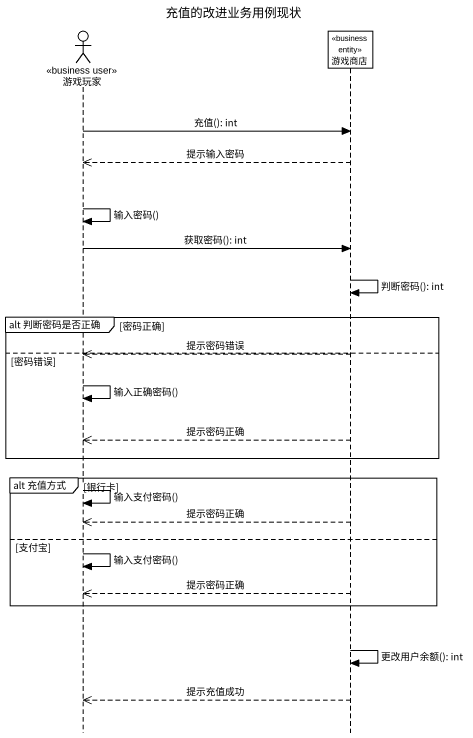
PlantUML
@startuml
title 充值的改进业务用例现状
hide footbox
actor 游戏玩家 <<business user>>
participant 游戏商店 <<business entity>>

游戏玩家 -> 游戏商店 : 充值(): int
游戏商店 -->> 游戏玩家 : 提示输入密码
游戏玩家 -> 游戏玩家 : 输入密码()
游戏玩家 -> 游戏商店 : 获取密码(): int
游戏商店 -> 游戏商店 : 判断密码(): int
group alt 判断密码是否正确 [密码正确]
else 密码错误
  游戏商店 -->> 游戏玩家 : 提示密码错误
  游戏玩家 -> 游戏玩家 : 输入正确密码()
  游戏商店 -->> 游戏玩家 : 提示密码正确
end
group alt 充值方式 [银行卡]
  游戏玩家 -> 游戏玩家 : 输入支付密码()
  游戏商店 -->> 游戏玩家 : 提示密码正确
else 支付宝
  游戏玩家 -> 游戏玩家 : 输入支付密码()
  游戏商店 -->> 游戏玩家 : 提示密码正确
end
游戏商店 -> 游戏商店 : 更改用户余额(): int
游戏商店 -->> 游戏玩家 : 提示充值成功
@enduml
